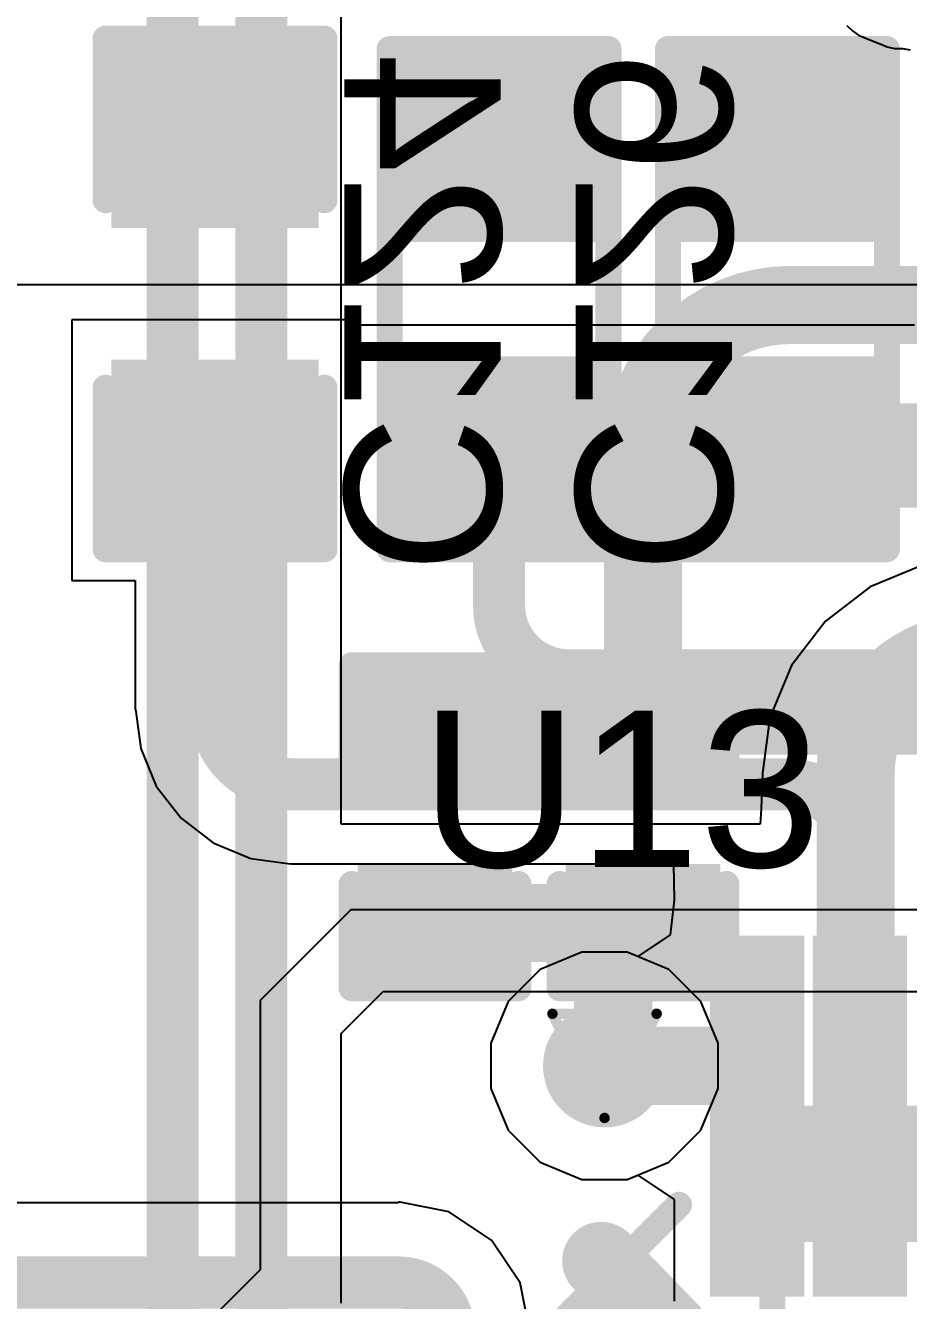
# Model space of a CAD drawing. Header units: inches. Extents: x 0 to 211, y 0 to 201.
# Drawn here: x 2.5951 to 2.7646, y 1.733 to 1.9777 of the extents above; entities that cross this region are included whole.
import ezdxf

# ---------------------------------------------------------------- set-up
doc = ezdxf.new("R2010")
doc.units = ezdxf.units.IN
doc.header["$MEASUREMENT"] = 0
for name, color, linetype in [('Bottom Layer', 5, 'Continuous'), ('Bottom Overlay', 54, 'Continuous'), ('Bottom Paste', 16, 'Continuous'), ('Bottom Solder', 6, 'Continuous'), ('Drill Drawing', 1, 'Continuous'), ('Layer 1', 16, 'Continuous'), ('Layer 2', 76, 'Continuous'), ('Top Layer', 1, 'Continuous'), ('Top Overlay', 2, 'Continuous'), ('Top Paste', 8, 'Continuous'), ('Top Solder', 216, 'Continuous'), ('Via Holes', 16, 'Continuous')]:
    doc.layers.add(name, color=color, linetype=linetype)
doc.styles.add('Arial', font='', dxfattribs={"height": 0.2})
doc.styles.add('Arial Black_Bold', font='', dxfattribs={"height": 0.2})
doc.styles.get('Arial').set_extended_font_data('Arial')
doc.styles.get('Arial Black_Bold').set_extended_font_data('Arial Black', bold=True)

# ---------------------------------------------------------------- blocks, each defined once
blk = doc.blocks.new('48_HTQFP__7_7__55')
at = {"layer": 'Top Layer'}
for points in [[(-0.19881875, -0.082677), (-0.13582665, -0.082677), (-0.13582665, -0.094488), (-0.19881875, -0.094488)], [(-0.19881875, -0.102362), (-0.13582665, -0.102362), (-0.13582665, -0.114173), (-0.19881875, -0.114173)]]:
    blk.add_hatch(color=1, dxfattribs=at).paths.add_polyline_path(points)
at = {"layer": 'Top Paste'}
for points in [[(-0.19881875, -0.082677), (-0.13582665, -0.082677), (-0.13582665, -0.094488), (-0.19881875, -0.094488)], [(-0.19881875, -0.102362), (-0.13582665, -0.102362), (-0.13582665, -0.114173), (-0.19881875, -0.114173)]]:
    blk.add_hatch(color=8, dxfattribs=at).paths.add_polyline_path(points)
at = {"layer": 'Top Solder'}
for points in [[(-0.20196835, -0.0795274), (-0.13267705, -0.0795274), (-0.13267705, -0.0976376), (-0.20196835, -0.0976376)], [(-0.20196835, -0.0992124), (-0.13267705, -0.0992124), (-0.13267705, -0.1173226), (-0.20196835, -0.1173226)]]:
    blk.add_hatch(color=216, dxfattribs=at).paths.add_polyline_path(points)
at = {"layer": 'Top Overlay'}
blk.add_lwpolyline([(-0.1263225, -0.1472674, 0.005, 0.005, 0), (-0.1503227, -0.1232676, 0.005, 0.005, 0)], format="xyseb", dxfattribs=at)
blk.add_lwpolyline([(-0.1515727, -0.1232676, 0.0025, 0.0025, 1), (-0.1490727, -0.1232676, 0.0025, 0.0025, 1)], format="xyseb", close=True, dxfattribs=at)
blk = doc.blocks.new('R___0603_104')
at = {"layer": 'Top Layer'}
for points in [[(-0.0150001, 0.0174999), (-0.0150001, -0.0175001), (-0.0450001, -0.0175001), (-0.0450001, 0.0174999)], [(0.0449999, 0.0175), (0.0449999, -0.0175), (0.0149999, -0.0175), (0.0149999, 0.0175)]]:
    blk.add_hatch(color=1, dxfattribs=at).paths.add_polyline_path(points)
at = {"layer": 'Top Paste'}
for points in [[(-0.0150001, 0.0174999), (-0.0150001, -0.0175001), (-0.0450001, -0.0175001), (-0.0450001, 0.0174999)], [(0.0449999, 0.0175), (0.0449999, -0.0175), (0.0149999, -0.0175), (0.0149999, 0.0175)]]:
    blk.add_hatch(color=8, dxfattribs=at).paths.add_polyline_path(points)
at = {"layer": 'Top Solder'}
for points in [[(-0.0110001, 0.0214999), (-0.0110001, -0.0215001), (-0.0490001, -0.0215001), (-0.0490001, 0.0214999)], [(0.0489999, 0.0215), (0.0489999, -0.0215), (0.0109999, -0.0215), (0.0109999, 0.0215)]]:
    blk.add_hatch(color=216, dxfattribs=at).paths.add_polyline_path(points)
at = {"layer": 'Top Overlay'}
for points in [[(-0.0480002, -0.021, 0.005, 0.005, 0), (-0.0480001, 0.0210001, 0.005, 0.005, 0)], [(-0.0480001, 0.0210001, 0.005, 0.005, 0), (0.0479999, 0.0210002, 0.005, 0.005, 0)], [(0.0479999, -0.021, 0.005, 0.005, 0), (0.0479999, 0.0210002, 0.005, 0.005, 0)], [(0.0479999, -0.021, 0.005, 0.005, 0), (-0.0480002, -0.021, 0.005, 0.005, 0)]]:
    blk.add_lwpolyline(points, format="xyseb", dxfattribs=at)
for points in [[(-0.0492501, 0.0210001, 0.0025, 0.0025, 1), (-0.0467501, 0.0210001, 0.0025, 0.0025, 1)], [(-0.0492501, 0.0210001, 0.0025, 0.0025, 1), (-0.0467501, 0.0210001, 0.0025, 0.0025, 1)], [(0.0467499, 0.0210002, 0.0025, 0.0025, 1), (0.0492499, 0.0210002, 0.0025, 0.0025, 1)], [(0.0467499, 0.0210002, 0.0025, 0.0025, 1), (0.0492499, 0.0210002, 0.0025, 0.0025, 1)], [(-0.0492502, -0.021, 0.0025, 0.0025, 1), (-0.0467502, -0.021, 0.0025, 0.0025, 1)], [(-0.0492502, -0.021, 0.0025, 0.0025, 1), (-0.0467502, -0.021, 0.0025, 0.0025, 1)], [(0.0467499, -0.021, 0.0025, 0.0025, 1), (0.0492499, -0.021, 0.0025, 0.0025, 1)], [(0.0467499, -0.021, 0.0025, 0.0025, 1), (0.0492499, -0.021, 0.0025, 0.0025, 1)]]:
    blk.add_lwpolyline(points, format="xyseb", close=True, dxfattribs=at)
blk = doc.blocks.new('R___0402_B_105')
at = {"layer": 'Bottom Layer'}
for points in [[(-0.009500100000000001, 0.0125), (-0.0095001, -0.0125), (-0.0275001, -0.0125), (-0.0275001, 0.0125)], [(0.0274997, 0.0125001), (0.0274997, -0.0124999), (0.009499700000000002, -0.0124999), (0.009499699999999998, 0.0125001)]]:
    blk.add_hatch(color=5, dxfattribs=at).paths.add_polyline_path(points)
at = {"layer": 'Bottom Paste'}
for points in [[(-0.009500100000000001, 0.0125), (-0.0095001, -0.0125), (-0.0275001, -0.0125), (-0.0275001, 0.0125)], [(0.0274997, 0.0125001), (0.0274997, -0.0124999), (0.009499700000000002, -0.0124999), (0.009499699999999998, 0.0125001)]]:
    blk.add_hatch(color=16, dxfattribs=at).paths.add_polyline_path(points)
at = {"layer": 'Bottom Solder'}
for points in [[(-0.007334700000000001, 0.0146654), (-0.007334699999999999, -0.0146654), (-0.0296655, -0.0146654), (-0.0296655, 0.0146654)], [(0.0296651, 0.0146655), (0.0296651, -0.0146653), (0.007334300000000001, -0.0146653), (0.007334299999999998, 0.0146655)]]:
    blk.add_hatch(color=6, dxfattribs=at).paths.add_polyline_path(points)
at = {"layer": 'Bottom Overlay'}
for points in [[(-0.0310002, -0.0160001, 0.005, 0.005, 0), (-0.0310004, 0.0160002, 0.005, 0.005, 0)], [(0.0309997, 0.0160001, 0.005, 0.005, 0), (-0.0310004, 0.0160002, 0.005, 0.005, 0)], [(0.0309997, -0.0159999, 0.005, 0.005, 0), (0.0309997, 0.0160001, 0.005, 0.005, 0)], [(0.0319999, 0.017, 0.000127, 0.000127, 0), (-0.0319999, 0.017, 0.000127, 0.000127, 0)], [(-0.0310002, -0.0160001, 0.005, 0.005, 0), (0.0309997, -0.0159999, 0.005, 0.005, 0)]]:
    blk.add_lwpolyline(points, format="xyseb", dxfattribs=at)
for points in [[(-0.0322504, 0.0160002, 0.0025, 0.0025, 1), (-0.0297504, 0.0160002, 0.0025, 0.0025, 1)], [(-0.0322504, 0.0160002, 0.0025, 0.0025, 1), (-0.0297504, 0.0160002, 0.0025, 0.0025, 1)], [(0.0297497, 0.0160001, 0.0025, 0.0025, 1), (0.0322497, 0.0160001, 0.0025, 0.0025, 1)], [(0.0297497, 0.0160001, 0.0025, 0.0025, 1), (0.0322497, 0.0160001, 0.0025, 0.0025, 1)], [(-0.0320316, 0.017, 6.35e-05, 6.35e-05, 1), (-0.0319682, 0.017, 6.35e-05, 6.35e-05, 1)], [(0.0319682, 0.017, 6.35e-05, 6.35e-05, 1), (0.0320316, 0.017, 6.35e-05, 6.35e-05, 1)], [(-0.0322502, -0.0160001, 0.0025, 0.0025, 1), (-0.0297502, -0.0160001, 0.0025, 0.0025, 1)], [(-0.0322502, -0.0160001, 0.0025, 0.0025, 1), (-0.0297502, -0.0160001, 0.0025, 0.0025, 1)], [(0.0297497, -0.0159999, 0.0025, 0.0025, 1), (0.0322497, -0.0159999, 0.0025, 0.0025, 1)], [(0.0297497, -0.0159999, 0.0025, 0.0025, 1), (0.0322497, -0.0159999, 0.0025, 0.0025, 1)]]:
    blk.add_lwpolyline(points, format="xyseb", close=True, dxfattribs=at)
blk = doc.blocks.new('R___0603_110')
at = {"layer": 'Top Layer'}
for points in [[(-0.0150001, 0.0174999), (-0.0150001, -0.0175001), (-0.0450001, -0.0175001), (-0.0450001, 0.0174999)], [(0.045, 0.0175), (0.045, -0.0175), (0.015, -0.0175), (0.015, 0.0175)]]:
    blk.add_hatch(color=1, dxfattribs=at).paths.add_polyline_path(points)
at = {"layer": 'Top Paste'}
for points in [[(-0.0150001, 0.0174999), (-0.0150001, -0.0175001), (-0.0450001, -0.0175001), (-0.0450001, 0.0174999)], [(0.045, 0.0175), (0.045, -0.0175), (0.015, -0.0175), (0.015, 0.0175)]]:
    blk.add_hatch(color=8, dxfattribs=at).paths.add_polyline_path(points)
at = {"layer": 'Top Solder'}
for points in [[(-0.0110001, 0.0214999), (-0.0110001, -0.0215001), (-0.0490001, -0.0215001), (-0.0490001, 0.0214999)], [(0.049, 0.0215), (0.049, -0.0215), (0.011, -0.0215), (0.011, 0.0215)]]:
    blk.add_hatch(color=216, dxfattribs=at).paths.add_polyline_path(points)
at = {"layer": 'Top Overlay'}
for points in [[(-0.0480003, 0.0209998, 0.005, 0.005, 0), (0.0480001, 0.0210001, 0.005, 0.005, 0)], [(-0.048, -0.0209998, 0.005, 0.005, 0), (-0.0480003, 0.0209998, 0.005, 0.005, 0)], [(0.048, -0.021, 0.005, 0.005, 0), (0.0480001, 0.0210001, 0.005, 0.005, 0)], [(0.048, -0.021, 0.005, 0.005, 0), (-0.048, -0.0209998, 0.005, 0.005, 0)]]:
    blk.add_lwpolyline(points, format="xyseb", dxfattribs=at)
for points in [[(-0.0492503, 0.0209998, 0.0025, 0.0025, 1), (-0.0467503, 0.0209998, 0.0025, 0.0025, 1)], [(-0.0492503, 0.0209998, 0.0025, 0.0025, 1), (-0.0467503, 0.0209998, 0.0025, 0.0025, 1)], [(0.0467501, 0.0210001, 0.0025, 0.0025, 1), (0.0492501, 0.0210001, 0.0025, 0.0025, 1)], [(0.0467501, 0.0210001, 0.0025, 0.0025, 1), (0.0492501, 0.0210001, 0.0025, 0.0025, 1)], [(-0.04925, -0.0209998, 0.0025, 0.0025, 1), (-0.04675, -0.0209998, 0.0025, 0.0025, 1)], [(-0.04925, -0.0209998, 0.0025, 0.0025, 1), (-0.04675, -0.0209998, 0.0025, 0.0025, 1)], [(0.04675, -0.021, 0.0025, 0.0025, 1), (0.04925, -0.021, 0.0025, 0.0025, 1)], [(0.04675, -0.021, 0.0025, 0.0025, 1), (0.04925, -0.021, 0.0025, 0.0025, 1)]]:
    blk.add_lwpolyline(points, format="xyseb", close=True, dxfattribs=at)
blk = doc.blocks.new('C___0402_B_264')
at = {"layer": 'Bottom Layer'}
for points in [[(-0.009500200000000002, 0.0125002), (-0.009500199999999999, -0.0124998), (-0.0275002, -0.0124998), (-0.0275002, 0.0125002)], [(0.0274999, 0.0125), (0.0274999, -0.0125), (0.009499900000000002, -0.0125), (0.009499899999999999, 0.0125)]]:
    blk.add_hatch(color=5, dxfattribs=at).paths.add_polyline_path(points)
at = {"layer": 'Bottom Paste'}
for points in [[(-0.009500200000000002, 0.0125002), (-0.009500199999999999, -0.0124998), (-0.0275002, -0.0124998), (-0.0275002, 0.0125002)], [(0.0274999, 0.0125), (0.0274999, -0.0125), (0.009499900000000002, -0.0125), (0.009499899999999999, 0.0125)]]:
    blk.add_hatch(color=16, dxfattribs=at).paths.add_polyline_path(points)
at = {"layer": 'Bottom Solder'}
for points in [[(-0.007138000000000001, 0.0148624), (-0.007137999999999999, -0.014862), (-0.0298624, -0.014862), (-0.0298624, 0.0148624)], [(0.0298621, 0.0148622), (0.0298621, -0.0148622), (0.007137700000000001, -0.0148622), (0.007137699999999999, 0.0148622)]]:
    blk.add_hatch(color=6, dxfattribs=at).paths.add_polyline_path(points)
at = {"layer": 'Bottom Overlay'}
for points in [[(-0.031, -0.0159998, 0.005, 0.005, 0), (-0.0310003, 0.0160002, 0.005, 0.005, 0)], [(-0.0110002, 0.0160002, 0.005, 0.005, 0), (-0.0310003, 0.0160002, 0.005, 0.005, 0)], [(0.031, 0.016, 0.005, 0.005, 0), (0.0110001, 0.0160002, 0.005, 0.005, 0)], [(0.0309996, -0.0159997, 0.005, 0.005, 0), (0.031, 0.016, 0.005, 0.005, 0)], [(-0.0110002, -0.0159999, 0.005, 0.005, 0), (-0.031, -0.0159998, 0.005, 0.005, 0)], [(0.0309996, -0.0159997, 0.005, 0.005, 0), (0.0109998, -0.0159996, 0.005, 0.005, 0)]]:
    blk.add_lwpolyline(points, format="xyseb", dxfattribs=at)
for points in [[(-0.0322503, 0.0160002, 0.0025, 0.0025, 1), (-0.0297503, 0.0160002, 0.0025, 0.0025, 1)], [(-0.0322503, 0.0160002, 0.0025, 0.0025, 1), (-0.0297503, 0.0160002, 0.0025, 0.0025, 1)], [(-0.0122502, 0.0160002, 0.0025, 0.0025, 1), (-0.0097502, 0.0160002, 0.0025, 0.0025, 1)], [(0.0097501, 0.0160002, 0.0025, 0.0025, 1), (0.0122501, 0.0160002, 0.0025, 0.0025, 1)], [(0.02975, 0.016, 0.0025, 0.0025, 1), (0.03225, 0.016, 0.0025, 0.0025, 1)], [(0.02975, 0.016, 0.0025, 0.0025, 1), (0.03225, 0.016, 0.0025, 0.0025, 1)], [(-0.03225, -0.0159998, 0.0025, 0.0025, 1), (-0.02975, -0.0159998, 0.0025, 0.0025, 1)], [(-0.03225, -0.0159998, 0.0025, 0.0025, 1), (-0.02975, -0.0159998, 0.0025, 0.0025, 1)], [(-0.0122502, -0.0159999, 0.0025, 0.0025, 1), (-0.0097502, -0.0159999, 0.0025, 0.0025, 1)], [(0.0097498, -0.0159996, 0.0025, 0.0025, 1), (0.0122498, -0.0159996, 0.0025, 0.0025, 1)], [(0.0297496, -0.0159997, 0.0025, 0.0025, 1), (0.0322496, -0.0159997, 0.0025, 0.0025, 1)], [(0.0297496, -0.0159997, 0.0025, 0.0025, 1), (0.0322496, -0.0159997, 0.0025, 0.0025, 1)]]:
    blk.add_lwpolyline(points, format="xyseb", close=True, dxfattribs=at)
blk = doc.blocks.new('C___0402_B_266')
at = {"layer": 'Bottom Layer'}
for points in [[(-0.009499900000000002, 0.0125), (-0.009499899999999999, -0.0125), (-0.0274999, -0.0125), (-0.0274999, 0.0125)], [(0.0275002, 0.0125002), (0.0275002, -0.0124998), (0.009500200000000002, -0.0124998), (0.009500199999999999, 0.0125002)]]:
    blk.add_hatch(color=5, dxfattribs=at).paths.add_polyline_path(points)
at = {"layer": 'Bottom Paste'}
for points in [[(-0.009499900000000002, 0.0125), (-0.009499899999999999, -0.0125), (-0.0274999, -0.0125), (-0.0274999, 0.0125)], [(0.0275002, 0.0125002), (0.0275002, -0.0124998), (0.009500200000000002, -0.0124998), (0.009500199999999999, 0.0125002)]]:
    blk.add_hatch(color=16, dxfattribs=at).paths.add_polyline_path(points)
at = {"layer": 'Bottom Solder'}
for points in [[(-0.007137700000000001, 0.0148622), (-0.007137699999999999, -0.0148622), (-0.0298621, -0.0148622), (-0.0298621, 0.0148622)], [(0.0298624, 0.0148624), (0.0298624, -0.014862), (0.007138000000000001, -0.014862), (0.007137999999999999, 0.0148624)]]:
    blk.add_hatch(color=6, dxfattribs=at).paths.add_polyline_path(points)
at = {"layer": 'Bottom Overlay'}
for points in [[(-0.0109999, 0.0160001, 0.005, 0.005, 0), (-0.031, 0.0160001, 0.005, 0.005, 0)], [(-0.0309998, -0.0159999, 0.005, 0.005, 0), (-0.031, 0.0160001, 0.005, 0.005, 0)], [(0.0110002, 0.0159999, 0.005, 0.005, 0), (0.0310003, 0.0160002, 0.005, 0.005, 0)], [(0.0310001, -0.0160002, 0.005, 0.005, 0), (0.0310003, 0.0160002, 0.005, 0.005, 0)], [(-0.0109998, -0.016, 0.005, 0.005, 0), (-0.0309998, -0.0159999, 0.005, 0.005, 0)], [(0.0310001, -0.0160002, 0.005, 0.005, 0), (0.0110001, -0.0160001, 0.005, 0.005, 0)]]:
    blk.add_lwpolyline(points, format="xyseb", dxfattribs=at)
for points in [[(-0.03225, 0.0160001, 0.0025, 0.0025, 1), (-0.02975, 0.0160001, 0.0025, 0.0025, 1)], [(-0.03225, 0.0160001, 0.0025, 0.0025, 1), (-0.02975, 0.0160001, 0.0025, 0.0025, 1)], [(-0.0122499, 0.0160001, 0.0025, 0.0025, 1), (-0.0097499, 0.0160001, 0.0025, 0.0025, 1)], [(0.0097502, 0.0159999, 0.0025, 0.0025, 1), (0.0122502, 0.0159999, 0.0025, 0.0025, 1)], [(0.0297503, 0.0160002, 0.0025, 0.0025, 1), (0.0322503, 0.0160002, 0.0025, 0.0025, 1)], [(0.0297503, 0.0160002, 0.0025, 0.0025, 1), (0.0322503, 0.0160002, 0.0025, 0.0025, 1)], [(-0.0322498, -0.0159999, 0.0025, 0.0025, 1), (-0.0297498, -0.0159999, 0.0025, 0.0025, 1)], [(-0.0322498, -0.0159999, 0.0025, 0.0025, 1), (-0.0297498, -0.0159999, 0.0025, 0.0025, 1)], [(-0.0122498, -0.016, 0.0025, 0.0025, 1), (-0.0097498, -0.016, 0.0025, 0.0025, 1)], [(0.0097501, -0.0160001, 0.0025, 0.0025, 1), (0.0122501, -0.0160001, 0.0025, 0.0025, 1)], [(0.0297501, -0.0160002, 0.0025, 0.0025, 1), (0.0322501, -0.0160002, 0.0025, 0.0025, 1)], [(0.0297501, -0.0160002, 0.0025, 0.0025, 1), (0.0322501, -0.0160002, 0.0025, 0.0025, 1)]]:
    blk.add_lwpolyline(points, format="xyseb", close=True, dxfattribs=at)
blk = doc.blocks.new('C___0603_291')
at = {"layer": 'Top Layer'}
for points in [[(-0.015, 0.0175), (-0.015, -0.0175), (-0.045, -0.0175), (-0.045, 0.0175)], [(0.045, 0.0175), (0.045, -0.0175), (0.015, -0.0175), (0.015, 0.0175)]]:
    blk.add_hatch(color=1, dxfattribs=at).paths.add_polyline_path(points)
at = {"layer": 'Top Paste'}
for points in [[(-0.015, 0.0175), (-0.015, -0.0175), (-0.045, -0.0175), (-0.045, 0.0175)], [(0.045, 0.0175), (0.045, -0.0175), (0.015, -0.0175), (0.015, 0.0175)]]:
    blk.add_hatch(color=8, dxfattribs=at).paths.add_polyline_path(points)
at = {"layer": 'Top Solder'}
for points in [[(-0.0126378, 0.0198622), (-0.0126378, -0.0198622), (-0.0473622, -0.0198622), (-0.0473622, 0.0198622)], [(0.0473622, 0.0198622), (0.0473622, -0.0198622), (0.0126378, -0.0198622), (0.0126378, 0.0198622)]]:
    blk.add_hatch(color=216, dxfattribs=at).paths.add_polyline_path(points)
at = {"layer": 'Top Overlay'}
for points in [[(-0.0490001, 0.0209998, 0.005, 0.005, 0), (-0.0179999, 0.0210002, 0.005, 0.005, 0)], [(-0.0490001, -0.0209999, 0.005, 0.005, 0), (-0.0490001, 0.0209998, 0.005, 0.005, 0)], [(0.0490001, 0.0210001, 0.005, 0.005, 0), (0.018, 0.0210002, 0.005, 0.005, 0)], [(0.0490001, -0.0209999, 0.005, 0.005, 0), (0.0490001, 0.0210001, 0.005, 0.005, 0)], [(-0.0490001, -0.0209999, 0.005, 0.005, 0), (-0.0180001, -0.0209998, 0.005, 0.005, 0)], [(0.0179999, -0.021, 0.005, 0.005, 0), (0.0490001, -0.0209999, 0.005, 0.005, 0)]]:
    blk.add_lwpolyline(points, format="xyseb", dxfattribs=at)
for points in [[(-0.0502501, 0.0209998, 0.0025, 0.0025, 1), (-0.0477501, 0.0209998, 0.0025, 0.0025, 1)], [(-0.0502501, 0.0209998, 0.0025, 0.0025, 1), (-0.0477501, 0.0209998, 0.0025, 0.0025, 1)], [(-0.0192499, 0.0210002, 0.0025, 0.0025, 1), (-0.0167499, 0.0210002, 0.0025, 0.0025, 1)], [(0.01675, 0.0210002, 0.0025, 0.0025, 1), (0.01925, 0.0210002, 0.0025, 0.0025, 1)], [(0.0477501, 0.0210001, 0.0025, 0.0025, 1), (0.0502501, 0.0210001, 0.0025, 0.0025, 1)], [(0.0477501, 0.0210001, 0.0025, 0.0025, 1), (0.0502501, 0.0210001, 0.0025, 0.0025, 1)], [(-0.0502501, -0.0209999, 0.0025, 0.0025, 1), (-0.0477501, -0.0209999, 0.0025, 0.0025, 1)], [(-0.0502501, -0.0209999, 0.0025, 0.0025, 1), (-0.0477501, -0.0209999, 0.0025, 0.0025, 1)], [(-0.0192501, -0.0209998, 0.0025, 0.0025, 1), (-0.0167501, -0.0209998, 0.0025, 0.0025, 1)], [(0.0167499, -0.021, 0.0025, 0.0025, 1), (0.0192499, -0.021, 0.0025, 0.0025, 1)], [(0.0477501, -0.0209999, 0.0025, 0.0025, 1), (0.0502501, -0.0209999, 0.0025, 0.0025, 1)], [(0.0477501, -0.0209999, 0.0025, 0.0025, 1), (0.0502501, -0.0209999, 0.0025, 0.0025, 1)]]:
    blk.add_lwpolyline(points, format="xyseb", close=True, dxfattribs=at)

msp = doc.modelspace()

# ---------------------------------------------------------------- hatches: boundary and pattern name
at = {"layer": 'Bottom Layer'}
h = msp.add_hatch(color=5, dxfattribs=at)
edge = h.paths.add_edge_path()
edge.add_arc((2.7062415, 1.7780342), 0.011811, 0, 360)
at = {"layer": 'Layer 1'}
h = msp.add_hatch(color=16, dxfattribs=at)
edge = h.paths.add_edge_path()
edge.add_arc((2.7062415, 1.7780342), 0.011811, 0, 360)
at = {"layer": 'Layer 2'}
h = msp.add_hatch(color=76, dxfattribs=at)
edge = h.paths.add_edge_path()
edge.add_arc((2.7062415, 1.7780342), 0.011811, 0, 360)
at = {"layer": 'Top Layer'}
h = msp.add_hatch(color=1, dxfattribs=at)
edge = h.paths.add_edge_path()
edge.add_arc((2.7062415, 1.7780342), 0.011811, 0, 360)
at = {"layer": 'Via Holes'}
h = msp.add_hatch(color=7, dxfattribs=at)
edge = h.paths.add_edge_path()
edge.add_arc((2.7062415, 1.7780342), 0.0059055, 0, 360)

# ---------------------------------------------------------------- linework, layer by layer
at = {"layer": 'Bottom Layer'}
for p, q in [((2.6556791, 1.824446), (2.6556791, 2.0022255)), ((2.7527282, 1.977777), (2.7537934, 1.9767118)), ((2.7537934, 1.9767118), (2.7549735, 1.9759233)), ((2.7549735, 1.9759233), (2.7563649, 1.975347)), ((2.7563649, 1.975347), (2.7564372, 1.9752987)), ((2.7564372, 1.9752987), (2.7565225, 1.9752817)), ((2.7565225, 1.9752817), (2.7589363, 1.9742818)), ((2.7589363, 1.9742818), (2.7590089, 1.9742333)), ((2.7590089, 1.9742333), (2.7590945, 1.9742163)), ((2.7590945, 1.9742163), (2.7604861, 1.9736398)), ((2.7604861, 1.9736398), (2.7618776, 1.973363)), ((2.7618776, 1.973363), (2.7633842, 1.973363)), ((2.7633842, 1.973363), (2.7648616, 1.9730691)), ((2.7671423, 1.8741012), (2.7571906, 1.8699791)), ((2.7571906, 1.8699791), (2.748645, 1.8634218)), ((2.748645, 1.8634218), (2.7420877, 1.8548762)), ((2.7420877, 1.8548762), (2.7379656, 1.8449245)), ((2.7379656, 1.8449245), (2.7365596, 1.8342452)), ((2.7365595, 1.8342452), (2.7363068, 1.8273498)), ((2.7365596, 1.8342452), (2.7365595, 1.8342452)), ((2.7363068, 1.8273498), (2.7361107, 1.8244414)), ((2.6962154, 1.824446), (2.6556791, 1.824446)), ((2.6962154, 1.8244414), (2.6962154, 1.824446)), ((2.7361107, 1.8244414), (2.6962154, 1.8244414))]:
    msp.add_line(p, q, dxfattribs=at)
for points in [[(2.6233852, 1.7067697, 0.01, 0.01, 0), (2.6233852, 2.1172345, 0.01, 0.01, 0)], [(2.6403852, 1.699728, 0.01, 0.01, 0), (2.6403852, 2.0022255, 0.01, 0.01, 0)], [(2.713611, 1.8957992, 0.015, 0.015, -0.4142135623730951), (2.7419126, 1.9241008, 0.015, 0.015, 0)], [(2.7419126, 1.9241008, 0.015, 0.015, 0), (2.9329998, 1.9241008, 0.015, 0.015, 0)], [(2.713611, 1.8424415, 0.015, 0.015, 0), (2.713611, 1.8957992, 0.015, 0.015, 0)], [(2.7544126, 1.8342451, 0.015, 0.015, -0.4142135623730951), (2.7778217, 1.8576542, 0.015, 0.015, 0)], [(2.6737152, 1.8424461, 0.015, 0.015, 0), (2.6737175, 1.8424438, 0.015, 0.015, 0)], [(2.6737175, 1.8424438, 0.015, 0.015, 0), (2.7136087, 1.8424438, 0.015, 0.015, 0)], [(2.7136087, 1.8424438, 0.015, 0.015, 0), (2.713611, 1.8424415, 0.015, 0.015, 0)], [(2.7544126, 1.7553829, 0.015, 0.015, 0), (2.7544126, 1.8342451, 0.015, 0.015, 0)], [(2.6737154, 1.805446, 0.015, 0.015, 0), (2.6737177, 1.8054437, 0.015, 0.015, 0)], [(2.6737177, 1.8054437, 0.015, 0.015, 0), (2.7136085, 1.8054437, 0.015, 0.015, 0)], [(2.7086108, 1.8039414, 0.015, 0.015, 0), (2.7101108, 1.8054414, 0.015, 0.015, 0)], [(2.7086108, 1.8004414, 0.015, 0.015, 0), (2.7086108, 1.8039414, 0.015, 0.015, 0)], [(2.7101108, 1.8054414, 0.015, 0.015, 0), (2.7136108, 1.8054414, 0.015, 0.015, 0)], [(2.7136085, 1.8054437, 0.015, 0.015, 0), (2.7136108, 1.8054414, 0.015, 0.015, 0)], [(2.7078912, 1.7997218, 0.015, 0.015, 0), (2.7086108, 1.8004414, 0.015, 0.015, 0)], [(2.7078912, 1.7796839, 0.015, 0.015, 0), (2.7078912, 1.7997218, 0.015, 0.015, 0)], [(2.7062415, 1.7780342, 0.015, 0.015, 0), (2.7078912, 1.7796839, 0.015, 0.015, 0)]]:
    msp.add_lwpolyline(points, format="xyseb", dxfattribs=at)
for points in [[(2.7381626, 1.9241008, 0.0075, 0.0075, 1), (2.7456626, 1.9241008, 0.0075, 0.0075, 1)], [(2.7381626, 1.9241008, 0.0075, 0.0075, 1), (2.7456626, 1.9241008, 0.0075, 0.0075, 1)], [(2.709861, 1.8957992, 0.0075, 0.0075, 1), (2.717361, 1.8957992, 0.0075, 0.0075, 1)], [(2.709861, 1.8957992, 0.0075, 0.0075, 1), (2.717361, 1.8957992, 0.0075, 0.0075, 1)], [(2.6699652, 1.8424461, 0.0075, 0.0075, 1), (2.6774652, 1.8424461, 0.0075, 0.0075, 1)], [(2.6699675, 1.8424438, 0.0075, 0.0075, 1), (2.6774675, 1.8424438, 0.0075, 0.0075, 1)], [(2.6699675, 1.8424438, 0.0075, 0.0075, 1), (2.6774675, 1.8424438, 0.0075, 0.0075, 1)], [(2.7098587, 1.8424438, 0.0075, 0.0075, 1), (2.7173587, 1.8424438, 0.0075, 0.0075, 1)], [(2.7098587, 1.8424438, 0.0075, 0.0075, 1), (2.7173587, 1.8424438, 0.0075, 0.0075, 1)], [(2.709861, 1.8424415, 0.0075, 0.0075, 1), (2.717361, 1.8424415, 0.0075, 0.0075, 1)], [(2.709861, 1.8424415, 0.0075, 0.0075, 1), (2.717361, 1.8424415, 0.0075, 0.0075, 1)], [(2.7506626, 1.8342451, 0.0075, 0.0075, 1), (2.7581626, 1.8342451, 0.0075, 0.0075, 1)], [(2.7506626, 1.8342451, 0.0075, 0.0075, 1), (2.7581626, 1.8342451, 0.0075, 0.0075, 1)], [(2.6699654, 1.805446, 0.0075, 0.0075, 1), (2.6774654, 1.805446, 0.0075, 0.0075, 1)], [(2.6699677, 1.8054437, 0.0075, 0.0075, 1), (2.6774677, 1.8054437, 0.0075, 0.0075, 1)], [(2.6699677, 1.8054437, 0.0075, 0.0075, 1), (2.6774677, 1.8054437, 0.0075, 0.0075, 1)], [(2.7048608, 1.8039414, 0.0075, 0.0075, 1), (2.7123608, 1.8039414, 0.0075, 0.0075, 1)], [(2.7048608, 1.8039414, 0.0075, 0.0075, 1), (2.7123608, 1.8039414, 0.0075, 0.0075, 1)], [(2.7063608, 1.8054414, 0.0075, 0.0075, 1), (2.7138608, 1.8054414, 0.0075, 0.0075, 1)], [(2.7063608, 1.8054414, 0.0075, 0.0075, 1), (2.7138608, 1.8054414, 0.0075, 0.0075, 1)], [(2.7098585, 1.8054437, 0.0075, 0.0075, 1), (2.7173585, 1.8054437, 0.0075, 0.0075, 1)], [(2.7098585, 1.8054437, 0.0075, 0.0075, 1), (2.7173585, 1.8054437, 0.0075, 0.0075, 1)], [(2.7098608, 1.8054414, 0.0075, 0.0075, 1), (2.7173608, 1.8054414, 0.0075, 0.0075, 1)], [(2.7098608, 1.8054414, 0.0075, 0.0075, 1), (2.7173608, 1.8054414, 0.0075, 0.0075, 1)], [(2.7041412, 1.7997218, 0.0075, 0.0075, 1), (2.7116412, 1.7997218, 0.0075, 0.0075, 1)], [(2.7041412, 1.7997218, 0.0075, 0.0075, 1), (2.7116412, 1.7997218, 0.0075, 0.0075, 1)], [(2.7048608, 1.8004414, 0.0075, 0.0075, 1), (2.7123608, 1.8004414, 0.0075, 0.0075, 1)], [(2.7048608, 1.8004414, 0.0075, 0.0075, 1), (2.7123608, 1.8004414, 0.0075, 0.0075, 1)], [(2.7041412, 1.7796839, 0.0075, 0.0075, 1), (2.7116412, 1.7796839, 0.0075, 0.0075, 1)], [(2.7041412, 1.7796839, 0.0075, 0.0075, 1), (2.7116412, 1.7796839, 0.0075, 0.0075, 1)], [(2.7024915, 1.7780342, 0.0075, 0.0075, 1), (2.7099915, 1.7780342, 0.0075, 0.0075, 1)], [(2.7506626, 1.7553829, 0.0075, 0.0075, 1), (2.7581626, 1.7553829, 0.0075, 0.0075, 1)]]:
    msp.add_lwpolyline(points, format="xyseb", close=True, dxfattribs=at)
at = {"layer": 'Drill Drawing'}
for points in [[(2.6962415, 1.7880342, 0.002, 0.002, 0), (2.7162415, 1.7880342, 0.002, 0.002, 0)], [(2.6962415, 1.7880342, 0.002, 0.002, 0), (2.7062415, 1.7680342, 0.002, 0.002, 0)], [(2.7062415, 1.7680342, 0.002, 0.002, 0), (2.7162415, 1.7880342, 0.002, 0.002, 0)]]:
    msp.add_lwpolyline(points, format="xyseb", dxfattribs=at)
for points in [[(2.6957415, 1.7880342, 0.001, 0.001, 1), (2.6967415, 1.7880342, 0.001, 0.001, 1)], [(2.6957415, 1.7880342, 0.001, 0.001, 1), (2.6967415, 1.7880342, 0.001, 0.001, 1)], [(2.7157415, 1.7880342, 0.001, 0.001, 1), (2.7167415, 1.7880342, 0.001, 0.001, 1)], [(2.7157415, 1.7880342, 0.001, 0.001, 1), (2.7167415, 1.7880342, 0.001, 0.001, 1)], [(2.7057415, 1.7680342, 0.001, 0.001, 1), (2.7067415, 1.7680342, 0.001, 0.001, 1)], [(2.7057415, 1.7680342, 0.001, 0.001, 1), (2.7067415, 1.7680342, 0.001, 0.001, 1)]]:
    msp.add_lwpolyline(points, format="xyseb", close=True, dxfattribs=at)
at = {"layer": 'Layer 1'}
for p, q in [((2.701903, 1.7998452), (2.6938866, 1.7965247)), ((2.71058, 1.7998452), (2.701903, 1.7998452)), ((2.7185964, 1.7965247), (2.71058, 1.7998452)), ((2.6938866, 1.7965247), (2.687751, 1.7903891)), ((2.724732, 1.7903891), (2.7185964, 1.7965247)), ((2.687751, 1.7903891), (2.6844305, 1.7823727)), ((2.7280525, 1.7823727), (2.724732, 1.7903891)), ((2.6844305, 1.7823727), (2.6844305, 1.7736957)), ((2.7280525, 1.7736957), (2.7280525, 1.7823727)), ((2.6844305, 1.7736957), (2.687751, 1.7656793)), ((2.724732, 1.7656793), (2.7280525, 1.7736957)), ((2.687751, 1.7656793), (2.6938866, 1.7595437)), ((2.7185964, 1.7595437), (2.724732, 1.7656793)), ((2.6938866, 1.7595437), (2.701903, 1.7562232)), ((2.71058, 1.7562232), (2.7185964, 1.7595437)), ((2.701903, 1.7562232), (2.71058, 1.7562232))]:
    msp.add_line(p, q, dxfattribs=at)
at = {"layer": 'Layer 2'}
for p, q in [((2.5492031, 1.9279992), (3.2308377, 1.9279993)), ((2.6575749, 1.808), (2.6401848, 1.7906099)), ((2.8523, 1.808), (2.6575749, 1.808)), ((2.6556959, 1.7842241), (2.6637836, 1.7923118)), ((2.6637836, 1.7923118), (3.0066882, 1.7923118)), ((2.6401848, 1.7906099), (2.6401848, 1.7389089)), ((2.655696, 1.7324612), (2.6556959, 1.7842241)), ((2.6401848, 1.7389089), (2.6230347, 1.7217588))]:
    msp.add_line(p, q, dxfattribs=at)
at = {"layer": 'Top Layer'}
for p, q in [((2.6589984, 1.9212187), (2.6039984, 1.9212187)), ((2.6039984, 1.9212187), (2.6039984, 1.8712187)), ((2.6589984, 1.9202187), (2.6589984, 1.9212187)), ((2.7135, 1.9202187), (2.6589984, 1.9202187)), ((2.7135, 1.9202186), (2.7135, 1.9202187)), ((2.7656812, 1.9202186), (2.7135, 1.9202186)), ((2.6039984, 1.8712187), (2.6162045, 1.8712187)), ((2.6162045, 1.8712187), (2.6162045, 1.8466543)), ((2.6162045, 1.8466543), (2.6163192, 1.8460775)), ((2.6163192, 1.8460775), (2.6172592, 1.8389375)), ((2.6172592, 1.8389375), (2.6202378, 1.8317466)), ((2.6202378, 1.8317466), (2.624976, 1.8255716)), ((2.624976, 1.8255716), (2.631151, 1.8208334)), ((2.631151, 1.8208334), (2.6383419, 1.8178548)), ((2.6383419, 1.8178548), (2.6454819, 1.8169148)), ((2.6454819, 1.8169148), (2.6460587, 1.8168001)), ((2.6460587, 1.8168001), (2.7194432, 1.8168001)), ((2.7194432, 1.8168001), (2.7196113, 1.8098698)), ((2.7196114, 1.8098697), (2.7188619, 1.8031802)), ((2.7196113, 1.8098698), (2.7196114, 1.8098697)), ((2.7188619, 1.8031802), (2.7126114, 1.7990037)), ((2.701903, 1.7998452), (2.6938866, 1.7965247)), ((2.71058, 1.7998452), (2.701903, 1.7998452)), ((2.7126114, 1.7990037), (2.71058, 1.7998452)), ((2.6938866, 1.7965247), (2.687751, 1.7903891)), ((2.687751, 1.7903891), (2.6844305, 1.7823727)), ((2.6844305, 1.7823727), (2.6844305, 1.7736957)), ((2.6844305, 1.7736957), (2.687751, 1.7656793)), ((2.687751, 1.7656793), (2.6938866, 1.7595437)), ((2.6938866, 1.7595437), (2.701903, 1.7562232)), ((2.701903, 1.7562232), (2.71058, 1.7562232)), ((2.71058, 1.7562232), (2.7126114, 1.7570647)), ((2.7126114, 1.7570647), (2.7196115, 1.7523874)), ((2.6667146, 1.7517518), (2.5832851, 1.7517518)), ((2.6763705, 1.750022), (2.6667146, 1.7519427)), ((2.6667146, 1.7519427), (2.6667146, 1.7517518)), ((2.6845565, 1.7445524), (2.6763705, 1.750022)), ((2.7196115, 1.7523874), (2.7196114, 1.7328931)), ((2.6900261, 1.7363664), (2.6845565, 1.7445524)), ((2.6919468, 1.7267106), (2.6900261, 1.7363664))]:
    msp.add_line(p, q, dxfattribs=at)
for points in [[(2.7394122, 1.8952186, 0.02, 0.02, 0), (2.7941897, 1.8952186, 0.02, 0.02, 0)], [(2.6314984, 1.8466543, 0.01, 0.01, 0), (2.6314984, 1.8962187, 0.01, 0.01, 0)], [(2.686, 1.8663999, 0.01, 0.01, 0), (2.686, 1.8952187, 0.01, 0.01, 0)], [(2.6993999, 1.853, 0.01, 0.01, -0.4142135623730951), (2.686, 1.8663999, 0.01, 0.01, 0)], [(2.6993999, 1.853, 0.01, 0.01, 0), (2.759, 1.853, 0.01, 0.01, 0)], [(2.759, 1.853, 0.01, 0.01, -0.4142135623730951), (2.7748873, 1.8371127, 0.01, 0.01, 0)], [(2.6460587, 1.832094, 0.01, 0.01, -0.4142135623730951), (2.6314984, 1.8466543, 0.01, 0.01, 0)], [(2.6460587, 1.832094, 0.01, 0.01, 0), (2.7409626, 1.832094, 0.01, 0.01, 0)], [(2.7409626, 1.832094, 0.01, 0.01, -0.4142135623730951), (2.7552018, 1.8178548, 0.01, 0.01, 0)], [(2.7552018, 1.7948699, 0.01, 0.01, 0), (2.7552018, 1.8178548, 0.01, 0.01, 0)], [(2.7552018, 1.7948699, 0.01, 0.01, 0), (2.755202, 1.7683738, 0.01, 0.01, 0)], [(2.7062415, 1.7780342, 0.015, 0.015, 0), (2.7323788, 1.7780342, 0.015, 0.015, 0)], [(2.7056018, 1.7405984, 0.015, 0.015, 0), (2.7431705, 1.7018188, 0.015, 0.015, 0)], [(2.5677336, 1.7364579, 0.01, 0.01, 0), (2.6667146, 1.7364579, 0.01, 0.01, 0)], [(2.6667146, 1.7364579, 0.01, 0.01, -0.4142135623730951), (2.676462, 1.7267105, 0.01, 0.01, 0)]]:
    msp.add_lwpolyline(points, format="xyseb", dxfattribs=at)
for points in [[(2.7344122, 1.8952186, 0.01, 0.01, 1), (2.7444122, 1.8952186, 0.01, 0.01, 1)], [(2.6289984, 1.8962187, 0.005, 0.005, 1), (2.6339984, 1.8962187, 0.005, 0.005, 1)], [(2.6835, 1.8952187, 0.005, 0.005, 1), (2.6885, 1.8952187, 0.005, 0.005, 1)], [(2.6835, 1.8663999, 0.005, 0.005, 1), (2.6885, 1.8663999, 0.005, 0.005, 1)], [(2.6835, 1.8663999, 0.005, 0.005, 1), (2.6885, 1.8663999, 0.005, 0.005, 1)], [(2.6968999, 1.853, 0.005, 0.005, 1), (2.7018999, 1.853, 0.005, 0.005, 1)], [(2.6968999, 1.853, 0.005, 0.005, 1), (2.7018999, 1.853, 0.005, 0.005, 1)], [(2.7565, 1.853, 0.005, 0.005, 1), (2.7615, 1.853, 0.005, 0.005, 1)], [(2.7565, 1.853, 0.005, 0.005, 1), (2.7615, 1.853, 0.005, 0.005, 1)], [(2.6289984, 1.8466543, 0.005, 0.005, 1), (2.6339984, 1.8466543, 0.005, 0.005, 1)], [(2.6289984, 1.8466543, 0.005, 0.005, 1), (2.6339984, 1.8466543, 0.005, 0.005, 1)], [(2.6435587, 1.832094, 0.005, 0.005, 1), (2.6485587, 1.832094, 0.005, 0.005, 1)], [(2.6435587, 1.832094, 0.005, 0.005, 1), (2.6485587, 1.832094, 0.005, 0.005, 1)], [(2.7384626, 1.832094, 0.005, 0.005, 1), (2.7434626, 1.832094, 0.005, 0.005, 1)], [(2.7384626, 1.832094, 0.005, 0.005, 1), (2.7434626, 1.832094, 0.005, 0.005, 1)], [(2.7527018, 1.8178548, 0.005, 0.005, 1), (2.7577018, 1.8178548, 0.005, 0.005, 1)], [(2.7527018, 1.8178548, 0.005, 0.005, 1), (2.7577018, 1.8178548, 0.005, 0.005, 1)], [(2.7527018, 1.7948699, 0.005, 0.005, 1), (2.7577018, 1.7948699, 0.005, 0.005, 1)], [(2.7527018, 1.7948699, 0.005, 0.005, 1), (2.7577018, 1.7948699, 0.005, 0.005, 1)], [(2.7024915, 1.7780342, 0.0075, 0.0075, 1), (2.7099915, 1.7780342, 0.0075, 0.0075, 1)], [(2.7286288, 1.7780342, 0.0075, 0.0075, 1), (2.7361288, 1.7780342, 0.0075, 0.0075, 1)], [(2.752702, 1.7683738, 0.005, 0.005, 1), (2.757702, 1.7683738, 0.005, 0.005, 1)], [(2.7018518, 1.7405984, 0.0075, 0.0075, 1), (2.7093518, 1.7405984, 0.0075, 0.0075, 1)], [(2.6642146, 1.7364579, 0.005, 0.005, 1), (2.6692146, 1.7364579, 0.005, 0.005, 1)], [(2.6642146, 1.7364579, 0.005, 0.005, 1), (2.6692146, 1.7364579, 0.005, 0.005, 1)]]:
    msp.add_lwpolyline(points, format="xyseb", close=True, dxfattribs=at)

# ---------------------------------------------------------------- block references
at = {"rotation": 270}
for name, p in [('C___0603_291', (2.6314984, 1.9262187)), ('R___0603_104', (2.686, 1.9252186)), ('R___0603_110', (2.7394122, 1.9252186)), ('C___0402_B_266', (2.6737152, 1.8239462)), ('C___0402_B_264', (2.7136108, 1.8239413)), ('48_HTQFP__7_7__55', (2.8437845, 1.6010511)), ('R___0402_B_105', (2.7544126, 1.7368828))]:
    msp.add_blockref(name, p, dxfattribs=at)

# ---------------------------------------------------------------- texts
at = {"layer": 'Bottom Overlay', "text_generation_flag": 2}
for s, height, rotation, style, p in [('C124', 0.03, 270, 'Arial', (2.6563392, 1.8725169)), ('C126', 0.03, 270, 'Arial', (2.7007273, 1.8725169)), ('USM EXT', 0.1, 360, 'Arial Black_Bold', (3.440622, 1.7539252))]:
    msp.add_text(s, height=height, rotation=rotation, dxfattribs=dict(at, style=style)).set_placement(p)
at = {"layer": 'Top Overlay', "style": 'Arial'}
msp.add_text('U13', height=0.03, dxfattribs=at).set_placement((2.670947, 1.8161967))

doc.saveas('drawing.dxf')
